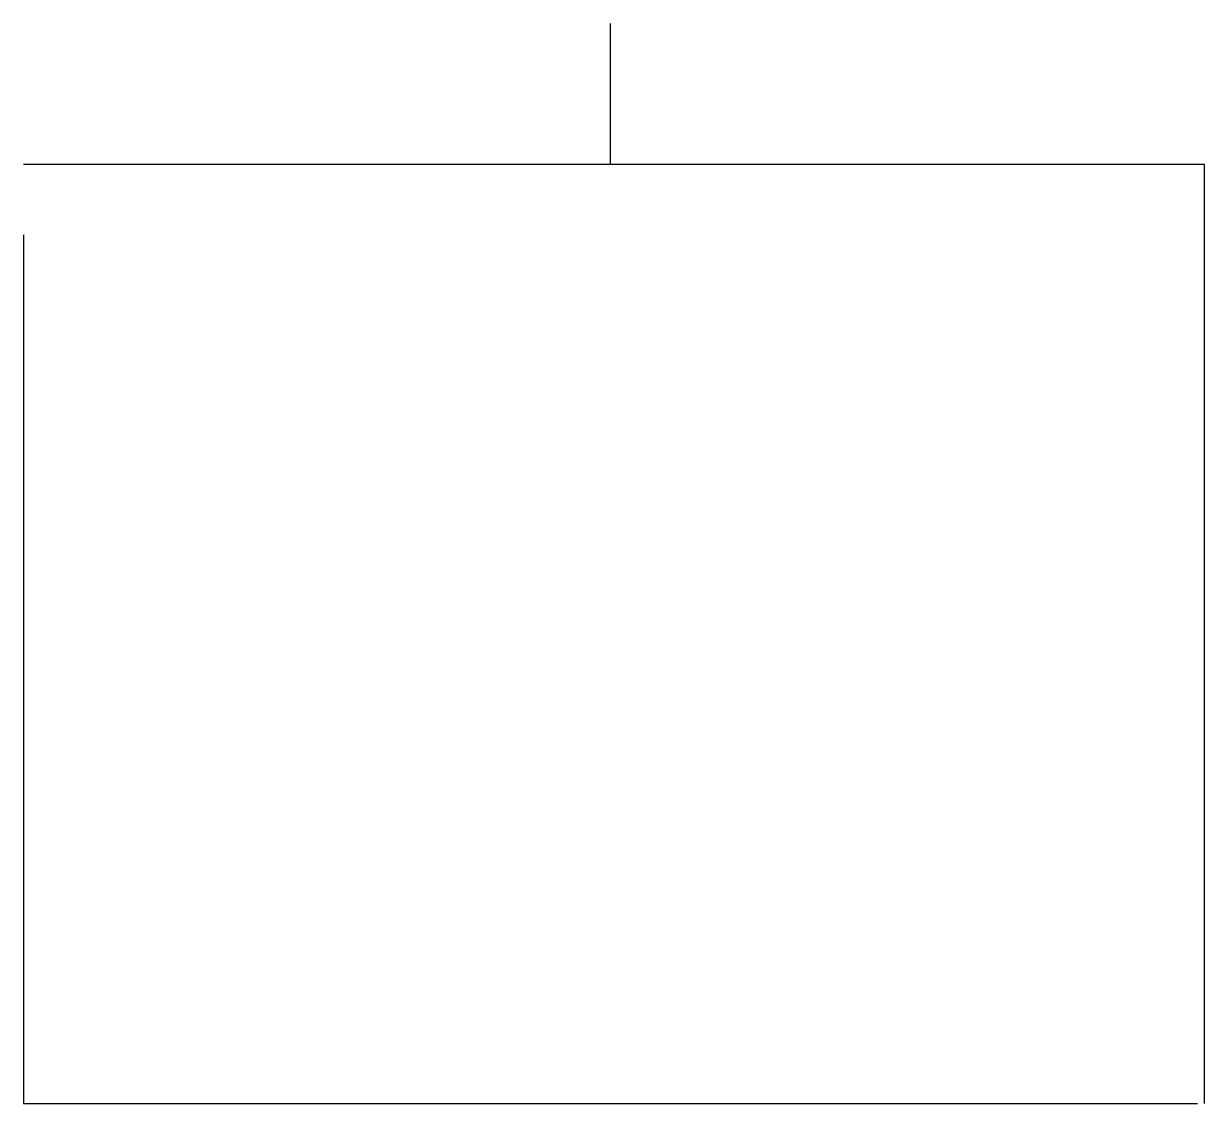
# Model space of a CAD drawing. Header units: millimetres. Extents: x 0 to 5030, y 0 to 4600.
import ezdxf

# ---------------------------------------------------------------- set-up
doc = ezdxf.new("R2010")
doc.units = ezdxf.units.MM
doc.layers.add('A-WALL', color=7, linetype='Continuous')

msp = doc.modelspace()

# ---------------------------------------------------------------- linework, layer by layer
at = {"layer": 'A-WALL'}
for p, q in [((2500, 4000), (2500, 4600)), ((5030, 4000), (0, 4000)), ((5030, 0), (5030, 4000)), ((0, 3700), (0, 0)), ((0, 0), (5000, 0)), ((0, 0), (5000, 0))]:
    msp.add_line(p, q, dxfattribs=at)

doc.saveas('drawing.dxf')
